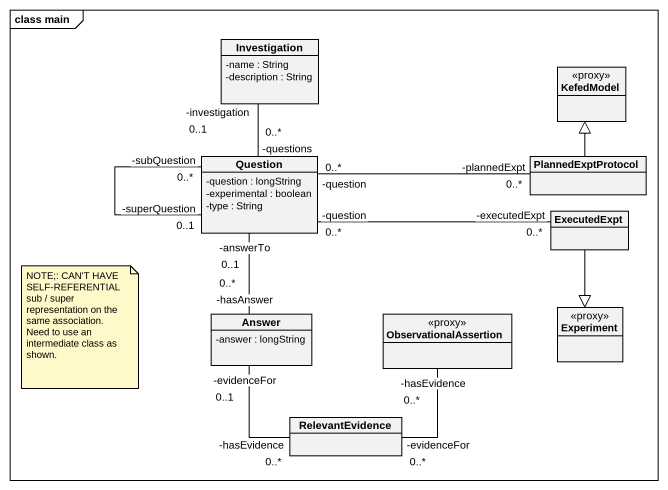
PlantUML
@startuml
mainframe class main
hide circle
hide empty members
skinparam classAttributeIconSize 0
class Investigation {
  -name : String
  -description : String
}
class KefedModel <<proxy>>
class Question {
  -question : longString
  -experimental : boolean
  -type : String
}
class PlannedExptProtocol
class ExecutedExpt
class Answer {
  -answer : longString
}
class ObservationalAssertion <<proxy>>
class Experiment <<proxy>>
class RelevantEvidence
Investigation "-investigation\n0..1" -- "-questions\n0..*" Question
Question "-superQuestion\n0..1" -- "-subQuestion\n0..*" Question
Question "-question\n0..*" -right- "-plannedExpt\n0..*" PlannedExptProtocol
Question "-answerTo\n0..1" -- "-hasAnswer\n0..*" Answer
PlannedExptProtocol -up-|> KefedModel
ExecutedExpt "-executedExpt\n0..*" -left- "-question\n0..*" Question
ExecutedExpt --|> Experiment
RelevantEvidence "-hasEvidence\n0..*" -up- "-evidenceFor\n0..1" Answer
RelevantEvidence "-evidenceFor\n0..*" -up- "-hasEvidence\n0..*" ObservationalAssertion
note as N1
  NOTE;: CAN'T HAVE SELF-REFERENTIAL
  sub / super representation on the same association.
  Need to use an intermediate class as shown.
end note
@enduml
